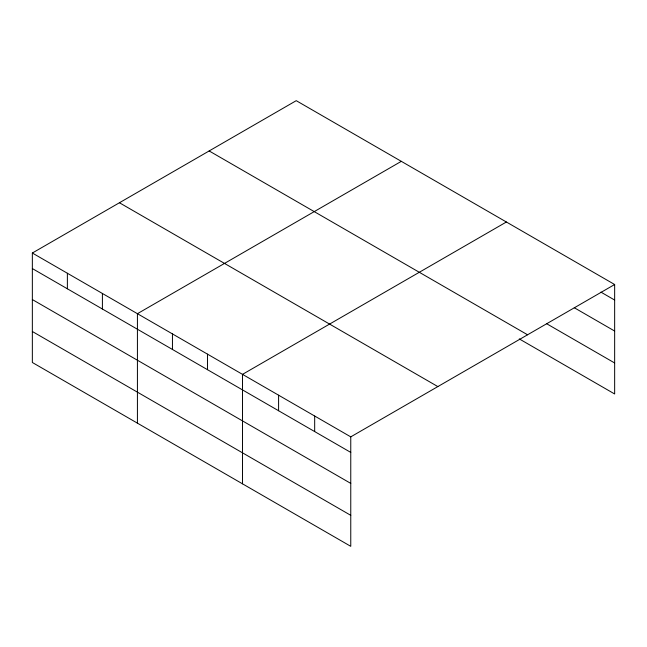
<?xml version="1.0" encoding="UTF-8"?>
<svg xmlns="http://www.w3.org/2000/svg" width="647" height="647" viewBox="0 0 647 647"><rect width="100%" height="100%" fill="white"/><g stroke="black" fill="none" stroke-linecap="round" stroke-linejoin="round"><path stroke-width="0.97" d="M350.763 483.398L350.763 436.862L32.35 253.026L32.35 362.49L350.763 546.327L350.763 483.398L32.35 299.561M519.274 338.907L614.65 393.974L614.65 284.51L296.237 100.673L32.35 253.026M401.318 161.338L137.423 313.69L137.423 423.154M506.391 222.002L242.504 374.362L242.504 483.827M350.763 436.862L614.65 284.51M600.901 292.112L614.65 300.046M574.269 307.729L614.65 331.046M546.772 323.791L614.65 362.975M209.159 150.953L527.564 334.782M119.436 202.754L437.841 386.582M32.35 268.57L350.763 452.407M32.35 331.499L350.763 515.327M314.677 416.029L314.677 431.565M278.59 395.196L278.59 410.732M207.477 354.135L207.477 369.68M172.45 333.917L172.45 349.453M102.404 293.471L102.404 309.015M67.377 273.252L67.377 288.788"/></g></svg>
